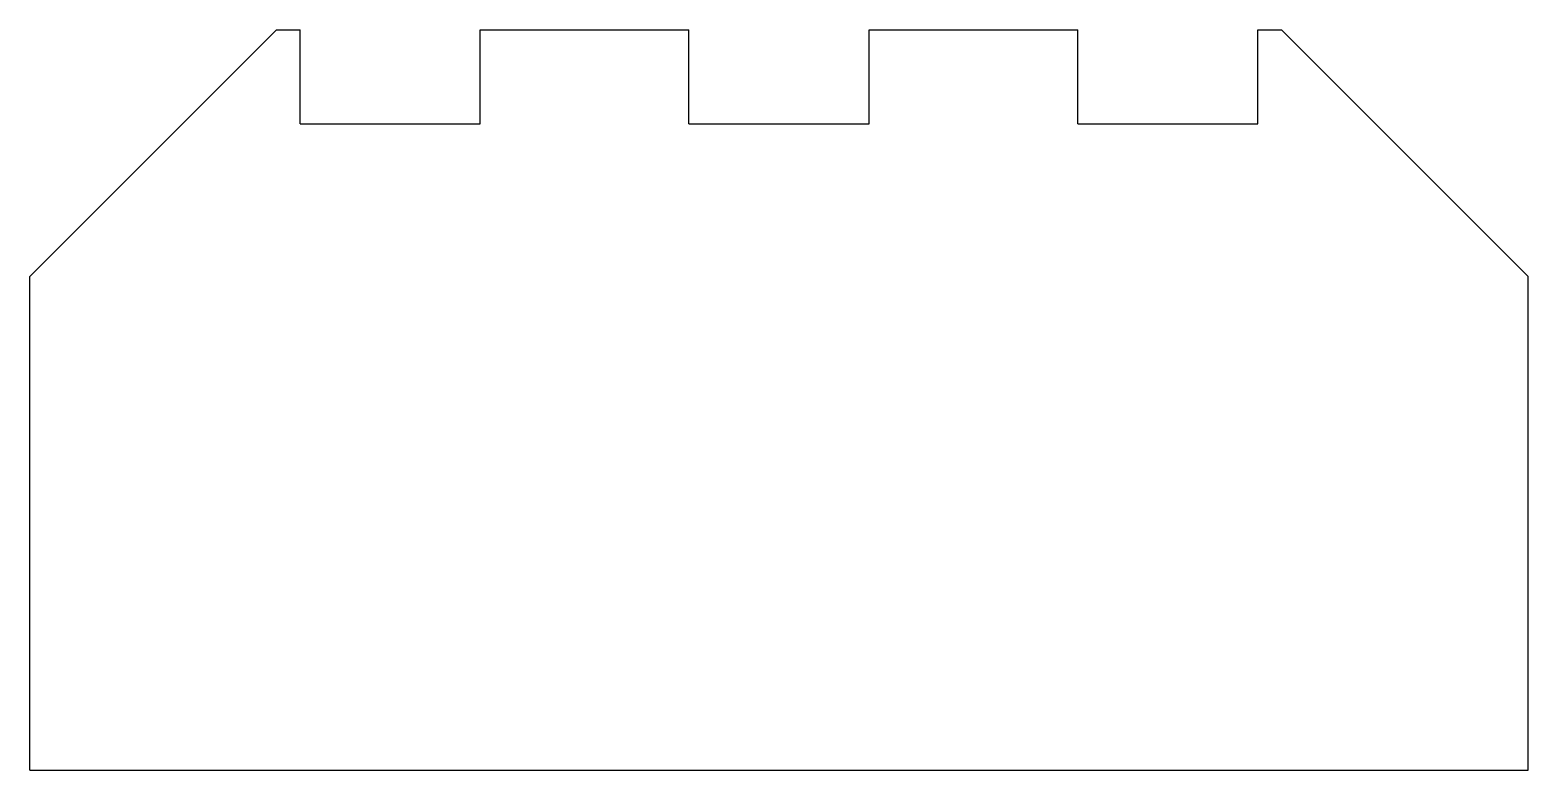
# Model space of a CAD drawing. Header units: millimetres. Extents: x 173.6 to 252.6, y 131.7 to 170.7.
import ezdxf

# ---------------------------------------------------------------- set-up
doc = ezdxf.new("R2010")
doc.units = ezdxf.units.MM
doc.layers.add('Mechanical8', color=56, linetype='Continuous')

msp = doc.modelspace()

# ---------------------------------------------------------------- linework, layer by layer
at = {"layer": 'Mechanical8'}
for p, q in [((173.6, 157.7), (186.6, 170.7)), ((186.6, 170.7), (187.85, 170.7)), ((187.85, 165.75), (187.85, 170.7)), ((197.35, 170.7), (208.35, 170.7)), ((197.35, 165.75), (197.35, 170.7)), ((208.35, 165.75), (208.35, 170.7)), ((217.85, 170.7), (228.85, 170.7)), ((217.85, 165.75), (217.85, 170.7)), ((228.85, 165.75), (228.85, 170.7)), ((238.35, 170.7), (239.6, 170.7)), ((238.35, 165.75), (238.35, 170.7)), ((239.6, 170.7), (252.6, 157.7)), ((187.85, 165.75), (197.35, 165.75)), ((208.35, 165.75), (217.85, 165.75)), ((228.85, 165.75), (238.35, 165.75)), ((173.6, 131.7), (173.6, 157.7)), ((252.6, 131.7), (252.6, 157.7)), ((173.6, 131.7), (252.6, 131.7))]:
    msp.add_line(p, q, dxfattribs=at)

doc.saveas('drawing.dxf')
